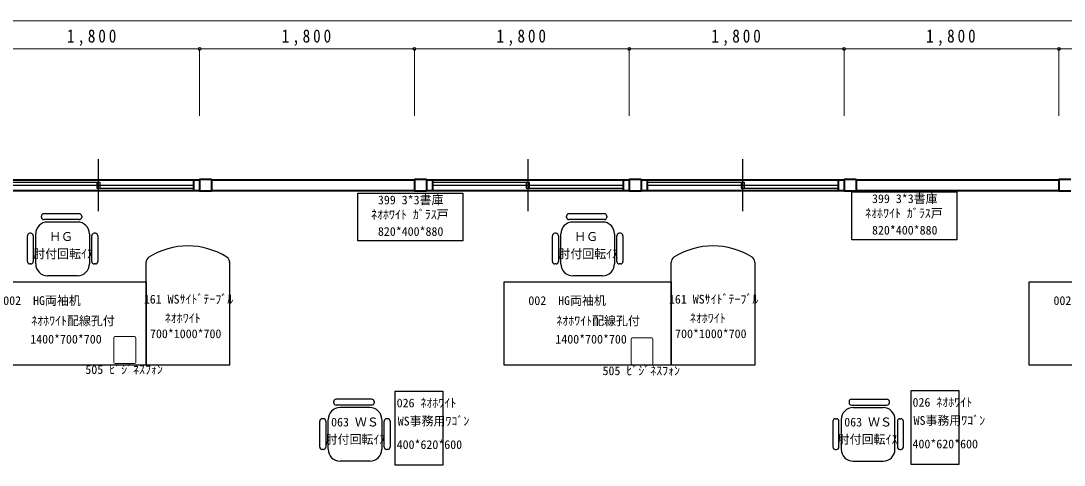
# Model space of a CAD drawing. Units: millimetres at full size, sheet at 1:50. Extents: x -14675 to 15005, y -12610 to 11367.
# Drawn here: x -9096 to -355, y 7483 to 11205 of the extents above; entities that cross this region are included whole.
import ezdxf
from ezdxf.enums import TextEntityAlignment as Align

# ---------------------------------------------------------------- set-up
doc = ezdxf.new("R2010")
doc.units = ezdxf.units.MM
doc.header["$LTSCALE"] = 50
doc.header["$PDMODE"] = 32
doc.header["$PDSIZE"] = 25
for name, color, linetype, lineweight in [('0-2', 2, 'Continuous', 40), ('0-4', 7, 'Continuous', 25), ('0-A', 4, 'Continuous', 18), ('0-F', 4, 'Continuous', 18)]:
    doc.layers.add(name, color=color, linetype=linetype, lineweight=lineweight)
doc.styles.add('ＭＳ ゴシック', font='')
doc.styles.get('ＭＳ ゴシック').set_extended_font_data('MS Gothic')

msp = doc.modelspace()

# ---------------------------------------------------------------- linework, layer by layer
at = {"layer": '0-2', "color": 7, "lineweight": 25}
for p, q in [((-8448.58, 10045.61), (-8448.58, 9609.36)), ((-4848.59, 10045.61), (-4848.59, 9609.36)), ((-3048.59, 10045.61), (-3048.59, 9609.36)), ((-9248.59, 9852.49), (-8436.09, 9852.49)), ((-9248.59, 9827.49), (-7648.58, 9827.49)), ((-8461.08, 9852.49), (-8461.08, 9802.49)), ((-8461.08, 9802.49), (-7648.58, 9802.49)), ((-8436.09, 9852.49), (-8436.09, 9802.49)), ((-5648.59, 9852.49), (-4836.09, 9852.49)), ((-5648.59, 9827.49), (-4048.59, 9827.49)), ((-4861.08, 9852.49), (-4861.08, 9802.49)), ((-4861.08, 9802.49), (-4048.59, 9802.49)), ((-4836.09, 9852.49), (-4836.09, 9802.49)), ((-3848.59, 9852.49), (-3036.09, 9852.49)), ((-3848.59, 9827.49), (-2248.59, 9827.49)), ((-3061.08, 9852.49), (-3061.08, 9802.49)), ((-3061.08, 9802.49), (-2248.59, 9802.49)), ((-3036.09, 9852.49), (-3036.09, 9802.49))]:
    msp.add_line(p, q, dxfattribs=at)
at = {"layer": '0-2'}
for p, q in [((-9298.58, 9872.49), (-7598.59, 9872.49)), ((-7648.58, 9872.49), (-7648.58, 9782.49)), ((-7598.59, 9872.49), (-7598.59, 9877.49)), ((-7598.59, 9877.49), (-7498.59, 9877.49)), ((-7498.59, 9872.49), (-7498.59, 9877.49)), ((-7498.59, 9872.49), (-5798.59, 9872.49)), ((-5798.59, 9872.49), (-5798.59, 9877.49)), ((-5798.59, 9877.49), (-5698.59, 9877.49)), ((-5698.59, 9872.49), (-5698.59, 9877.49)), ((-5698.59, 9872.49), (-3998.59, 9872.49)), ((-5648.59, 9872.49), (-5648.59, 9782.49)), ((-4048.59, 9872.49), (-4048.59, 9782.49)), ((-3998.59, 9872.49), (-3998.59, 9877.49)), ((-3998.59, 9877.49), (-3898.59, 9877.49)), ((-3898.59, 9872.49), (-3898.59, 9877.49)), ((-3898.59, 9872.49), (-2198.59, 9872.49)), ((-3848.59, 9872.49), (-3848.59, 9782.49)), ((-2248.59, 9872.49), (-2248.59, 9782.49)), ((-2198.59, 9872.49), (-2198.59, 9877.49)), ((-2198.59, 9877.49), (-2098.59, 9877.49)), ((-2098.59, 9872.49), (-2098.59, 9877.49)), ((-2098.59, 9872.49), (-398.59, 9872.49)), ((-398.59, 9872.49), (-398.59, 9877.49)), ((-398.59, 9877.49), (-298.59, 9877.49)), ((-9298.58, 9782.49), (-7598.59, 9782.49)), ((-7498.59, 9777.49), (-7598.59, 9777.49)), ((-7498.59, 9782.49), (-5798.59, 9782.49)), ((-5698.59, 9777.49), (-5798.59, 9777.49)), ((-5698.59, 9782.49), (-3998.59, 9782.49)), ((-3898.59, 9777.49), (-3998.59, 9777.49)), ((-3898.59, 9782.49), (-2198.59, 9782.49)), ((-2098.59, 9777.49), (-2198.59, 9777.49)), ((-2098.59, 9782.49), (-398.59, 9782.49)), ((-298.59, 9777.49), (-398.59, 9777.49))]:
    msp.add_line(p, q, dxfattribs=at)
for points in [[(-7598.59, 9872.49), (-7598.59, 9782.49), (-7598.59, 9777.49)], [(-7498.59, 9872.49), (-7498.59, 9782.49), (-7498.59, 9777.49)], [(-5798.59, 9872.49), (-5798.59, 9782.49), (-5798.59, 9777.49)], [(-5698.59, 9872.49), (-5698.59, 9782.49), (-5698.59, 9777.49)], [(-3998.59, 9872.49), (-3998.59, 9782.49), (-3998.59, 9777.49)], [(-3898.59, 9872.49), (-3898.59, 9782.49), (-3898.59, 9777.49)], [(-2198.59, 9872.49), (-2198.59, 9782.49), (-2198.59, 9777.49)], [(-2098.59, 9872.49), (-2098.59, 9782.49), (-2098.59, 9777.49)], [(-398.59, 9872.49), (-398.59, 9782.49), (-398.59, 9777.49)]]:
    msp.add_lwpolyline(points, dxfattribs=at)
at = {"layer": '0-4'}
for p, q in [((-8924.64, 9559.18), (-8924.64, 9569.18)), ((-8606.88, 9589.18), (-8904.64, 9589.18)), ((-8606.88, 9539.18), (-8904.64, 9539.18)), ((-8586.87, 9569.18), (-8586.87, 9559.18)), ((-4524.64, 9559.18), (-4524.64, 9569.18)), ((-4206.88, 9589.18), (-4504.64, 9589.18)), ((-4206.88, 9539.18), (-4504.64, 9539.18)), ((-4186.87, 9569.18), (-4186.87, 9559.18)), ((-8622.05, 9519.18), (-8872.05, 9519.18)), ((-4222.05, 9519.18), (-4472.05, 9519.18)), ((-9042.05, 9188.41), (-9042.05, 9404.86)), ((-9012.05, 9424.86), (-9022.05, 9424.86)), ((-8992.05, 9404.86), (-8992.05, 9188.41)), ((-8972.05, 9169.18), (-8972.05, 9419.18)), ((-8522.05, 9419.18), (-8522.05, 9169.18)), ((-8502.05, 9188.41), (-8502.05, 9404.86)), ((-8472.05, 9424.86), (-8482.05, 9424.86)), ((-8452.05, 9404.86), (-8452.05, 9188.41)), ((-4642.05, 9188.41), (-4642.05, 9404.86)), ((-4612.05, 9424.86), (-4622.05, 9424.86)), ((-4592.05, 9404.86), (-4592.05, 9188.41)), ((-4572.05, 9169.18), (-4572.05, 9419.18)), ((-4122.05, 9419.18), (-4122.05, 9169.18)), ((-4102.05, 9188.41), (-4102.05, 9404.86)), ((-4072.05, 9424.86), (-4082.05, 9424.86)), ((-4052.05, 9404.86), (-4052.05, 9188.41)), ((-8047.05, 8319.18), (-8047.05, 9181.73)), ((-7347.05, 9186.62), (-7347.05, 8319.18)), ((-3647.05, 8319.18), (-3647.05, 9181.73)), ((-2947.05, 9186.62), (-2947.05, 8319.18)), ((-9012.05, 9168.41), (-9022.05, 9168.41)), ((-8472.05, 9168.41), (-8482.05, 9168.41)), ((-4612.05, 9168.41), (-4622.05, 9168.41)), ((-4072.05, 9168.41), (-4082.05, 9168.41)), ((-8622.05, 9069.18), (-8872.05, 9069.18)), ((-4222.05, 9069.18), (-4472.05, 9069.18)), ((-7347.05, 8319.18), (-8047.05, 8319.18)), ((-2947.05, 8319.18), (-3647.05, 8319.18)), ((-6474.64, 8005.43), (-6474.64, 8015.43)), ((-6156.87, 8035.43), (-6454.64, 8035.43)), ((-6156.87, 7985.43), (-6454.64, 7985.43)), ((-6172.05, 7965.43), (-6422.05, 7965.43)), ((-6136.87, 8015.43), (-6136.87, 8005.43)), ((-2157.22, 8015.43), (-2157.22, 8005.43)), ((-2137.22, 8035.43), (-1839.46, 8035.43)), ((-2137.22, 7985.43), (-1839.46, 7985.43)), ((-2122.05, 7965.43), (-1872.05, 7965.43)), ((-1819.46, 8005.43), (-1819.46, 8015.43)), ((-6562.05, 7871.11), (-6572.05, 7871.11)), ((-6022.05, 7871.11), (-6032.05, 7871.11)), ((-2272.05, 7871.11), (-2262.05, 7871.11)), ((-1732.05, 7871.11), (-1722.05, 7871.11)), ((-6592.05, 7634.65), (-6592.05, 7851.11)), ((-6542.05, 7851.11), (-6542.05, 7634.65)), ((-6522.05, 7615.43), (-6522.05, 7865.43)), ((-6072.05, 7865.43), (-6072.05, 7615.43)), ((-6052.05, 7634.65), (-6052.05, 7851.11)), ((-6002.05, 7851.11), (-6002.05, 7634.65)), ((-2292.05, 7851.11), (-2292.05, 7634.65)), ((-2242.05, 7634.65), (-2242.05, 7851.11)), ((-2222.05, 7865.43), (-2222.05, 7615.43)), ((-1772.05, 7615.43), (-1772.05, 7865.43)), ((-1752.05, 7851.11), (-1752.05, 7634.65)), ((-1702.05, 7634.65), (-1702.05, 7851.11)), ((-6562.05, 7614.66), (-6572.05, 7614.66)), ((-6022.05, 7614.66), (-6032.05, 7614.66)), ((-2272.05, 7614.66), (-2262.05, 7614.66)), ((-1732.05, 7614.66), (-1722.05, 7614.66)), ((-6172.05, 7515.43), (-6422.05, 7515.43)), ((-2122.05, 7515.43), (-1872.05, 7515.43))]:
    msp.add_line(p, q, dxfattribs=at)
for points in [[(-6272.64, 9360.58), (-6272.64, 9760.58), (-5392.64, 9760.58), (-5392.64, 9360.58)], [(-2132.56, 9371.23), (-2132.56, 9771.23), (-1252.56, 9771.23), (-1252.56, 9371.23)], [(-9447.05, 8319.18), (-9447.05, 9019.18), (-8047.05, 9019.18), (-8047.05, 8319.18)], [(-5047.05, 8319.18), (-5047.05, 9019.18), (-3647.05, 9019.18), (-3647.05, 8319.18)], [(-647.05, 8319.18), (-647.05, 9019.18), (752.95, 9019.18), (752.95, 8319.18)], [(-5959.8, 7482.82), (-5959.8, 8102.82), (-5559.8, 8102.82), (-5559.8, 7482.82)], [(-1637.6, 7488.2), (-1637.6, 8108.2), (-1237.6, 8108.2), (-1237.6, 7488.2)]]:
    msp.add_lwpolyline(points, close=True, dxfattribs=at)
for centre, radius, start, end in [((-8904.64, 9569.18), 20, 90, 180), ((-8904.64, 9569.18), 20, 90, 180), ((-8904.64, 9559.18), 20, 180, 270), ((-8606.88, 9569.18), 20, 0, 90), ((-8606.88, 9559.18), 20, 270, 0), ((-4504.64, 9569.18), 20, 90, 180), ((-4504.64, 9569.18), 20, 90, 180), ((-4504.64, 9559.18), 20, 180, 270), ((-4206.88, 9569.18), 20, 0, 90), ((-4206.88, 9559.18), 20, 270, 0), ((-8872.05, 9419.18), 100, 90, 180), ((-8622.05, 9419.18), 100, 0, 90), ((-4472.05, 9419.18), 100, 90, 180), ((-4222.05, 9419.18), 100, 0, 90), ((-9022.05, 9404.86), 20, 90, 180), ((-9012.05, 9404.86), 20, 0, 90), ((-8482.05, 9404.86), 20, 90, 180), ((-8472.05, 9404.86), 20, 0, 90), ((-4622.05, 9404.86), 20, 90, 180), ((-4612.05, 9404.86), 20, 0, 90), ((-4082.05, 9404.86), 20, 90, 180), ((-4072.05, 9404.86), 20, 0, 90), ((-7697.05, 8710.85), 608.33, 57.49899, 122.50099), ((-3297.05, 8710.85), 608.33, 57.49899, 122.50099), ((-9022.05, 9188.41), 20, 180, 270), ((-9012.05, 9188.41), 20, 270, 0), ((-8482.05, 9188.41), 20, 180, 270), ((-8472.05, 9188.41), 20, 270, 0), ((-7997.05, 9181.73), 50, 122.50102, 180), ((-7397.05, 9181.73), 50, 0, 57.49898), ((-4622.05, 9188.41), 20, 180, 270), ((-4612.05, 9188.41), 20, 270, 0), ((-4082.05, 9188.41), 20, 180, 270), ((-4072.05, 9188.41), 20, 270, 0), ((-3597.05, 9181.73), 50, 122.50102, 180), ((-2997.05, 9181.73), 50, 0, 57.49898), ((-8872.05, 9169.18), 100, 180, 270), ((-8622.05, 9169.18), 100, 270, 0), ((-4472.05, 9169.18), 100, 180, 270), ((-4222.05, 9169.18), 100, 270, 0), ((-6422.05, 7865.43), 100, 90, 180), ((-6454.64, 8015.43), 20, 90, 180), ((-6454.64, 8015.43), 20, 90, 180), ((-6454.64, 8005.43), 20, 180, 270), ((-6172.05, 7865.43), 100, 0, 90), ((-6156.87, 8015.43), 20, 0, 90), ((-6156.87, 8005.43), 20, 270, 0), ((-2122.05, 7865.43), 100, 90, 180), ((-2137.22, 8015.43), 20, 90, 180), ((-2137.22, 8005.43), 20, 180, 270), ((-1872.05, 7865.43), 100, 0, 90), ((-1839.46, 8015.43), 20, 0, 90), ((-1839.46, 8015.43), 20, 0, 90), ((-1839.46, 8005.43), 20, 270, 0), ((-6572.05, 7851.11), 20, 90, 180), ((-6562.05, 7851.11), 20, 0, 90), ((-6032.05, 7851.11), 20, 90, 180), ((-6022.05, 7851.11), 20, 0, 90), ((-2272.05, 7851.11), 20, 90, 180), ((-2262.05, 7851.11), 20, 0, 90), ((-1732.05, 7851.11), 20, 90, 180), ((-1722.05, 7851.11), 20, 0, 90), ((-6572.05, 7634.65), 20, 180, 270), ((-6562.05, 7634.65), 20, 270, 0), ((-6422.05, 7615.43), 100, 180, 270), ((-6172.05, 7615.43), 100, 270, 0), ((-6032.05, 7634.65), 20, 180, 270), ((-6022.05, 7634.65), 20, 270, 0), ((-2272.05, 7634.65), 20, 180, 270), ((-2262.05, 7634.65), 20, 270, 0), ((-2122.05, 7615.43), 100, 180, 270), ((-1872.05, 7615.43), 100, 270, 0), ((-1732.05, 7634.65), 20, 180, 270), ((-1722.05, 7634.65), 20, 270, 0)]:
    msp.add_arc(centre, radius, start, end, dxfattribs=at)
at = {"layer": '0-A'}
for p, q in [((-8317.11, 8343.05), (-8317.11, 8549.05)), ((-8143.11, 8559.05), (-8307.11, 8559.05)), ((-8133.11, 8343.05), (-8133.11, 8549.05)), ((-3983.72, 8333.02), (-3983.72, 8539.02)), ((-3809.72, 8549.02), (-3973.72, 8549.02)), ((-3799.72, 8333.02), (-3799.72, 8539.02)), ((-8307.11, 8333.05), (-8143.11, 8333.05)), ((-3973.72, 8323.02), (-3809.72, 8323.02))]:
    msp.add_line(p, q, dxfattribs=at)
for centre, start, end in [((-8307.11, 8549.05), 90, 180), ((-8143.11, 8549.05), 0, 90), ((-3973.72, 8539.02), 90, 180), ((-3809.72, 8539.02), 0, 90), ((-8307.11, 8343.05), 180, 270), ((-8143.11, 8343.05), 270, 0), ((-3973.72, 8333.02), 180, 270), ((-3809.72, 8333.02), 270, 0)]:
    msp.add_arc(centre, 10, start, end, dxfattribs=at)
at = {"layer": '0-F'}
for p, q in [((-12998.58, 11204.56), (14001.41, 11204.56)), ((-9398.59, 10969.57), (-7598.59, 10969.57)), ((-7598.59, 10969.57), (-7598.59, 10409.89)), ((-7598.59, 10969.57), (-5798.59, 10969.57)), ((-5798.59, 10969.57), (-5798.59, 10409.89)), ((-5798.59, 10969.57), (-3998.59, 10969.57)), ((-3998.59, 10969.57), (-3998.59, 10409.89)), ((-3998.59, 10969.57), (-2198.59, 10969.57)), ((-2198.59, 10969.57), (-2198.59, 10409.89)), ((-2198.59, 10969.57), (-398.59, 10969.57)), ((-398.59, 10969.57), (-398.59, 10409.89)), ((-398.59, 10969.57), (1401.41, 10969.57))]:
    msp.add_line(p, q, dxfattribs=at)
for p in [(-7598.59, 10969.57), (-5798.59, 10969.57), (-3998.59, 10969.57), (-2198.59, 10969.57), (-398.59, 10969.57)]:
    msp.add_point(p, dxfattribs=at)

# ---------------------------------------------------------------- texts
at = {"layer": '0-4', "color": 4, "style": 'ＭＳ ゴシック'}
for s, p in [('399 3*3書庫', (-6104.73, 9645.53)), ('399 3*3書庫', (-1964.65, 9656.18)), ('ﾈｵﾎﾜｲﾄ ｶﾞﾗｽ戸', (-6162.12, 9522.89)), ('ﾈｵﾎﾜｲﾄ ｶﾞﾗｽ戸', (-2022.04, 9533.53)), ('820*400*880', (-6104.73, 9381.66)), ('820*400*880', (-1964.65, 9392.31)), ('ＨＧ', (-8859.84, 9338.42)), ('ＨＧ', (-4459.84, 9338.42)), ('肘付回転ｲｽ', (-8992.38, 9193.65)), ('肘付回転ｲｽ', (-4592.38, 9193.65)), ('161 WSｻｲﾄﾞﾃｰﾌﾞﾙ', (-8066.2, 8814.22)), ('161 WSｻｲﾄﾞﾃｰﾌﾞﾙ', (-3666.2, 8814.22)), ('002\u3000HG両袖机', (-9243.98, 8802.5)), ('002\u3000HG両袖机', (-4843.98, 8802.5)), ('002\u3000HG両袖机', (-443.98, 8802.5)), ('ﾈｵﾎﾜｲﾄ', (-7890.3, 8654.65)), ('ﾈｵﾎﾜｲﾄ', (-3490.3, 8654.65)), ('ﾈｵﾎﾜｲﾄ配線孔付', (-9009.65, 8632.82)), ('ﾈｵﾎﾜｲﾄ配線孔付', (-4609.65, 8632.82)), ('1400*700*700', (-9017.73, 8479.3)), ('700*1000*700', (-8014.47, 8524.84)), ('1400*700*700', (-4617.73, 8479.3)), ('700*1000*700', (-3614.47, 8524.84)), ('026 ﾈｵﾎﾜｲﾄ', (-5947.51, 7944.78)), ('026 ﾈｵﾎﾜｲﾄ', (-1625.31, 7950.16)), ('063 ＷＳ', (-6496.88, 7784.67)), ('WS事務用ﾜｺﾞﾝ', (-5938.57, 7792.82)), ('063 ＷＳ', (-2197.22, 7784.67)), ('WS事務用ﾜｺﾞﾝ', (-1616.37, 7798.2)), ('肘付回転ｲｽ', (-6542.38, 7639.9)), ('400*620*600', (-5947.51, 7596.17)), ('肘付回転ｲｽ', (-2251.72, 7639.9)), ('400*620*600', (-1625.31, 7601.55))]:
    msp.add_text(s, height=73.31, dxfattribs=at).set_placement(p, align=Align.BOTTOM_LEFT)
at = {"layer": '0-A', "style": 'ＭＳ ゴシック'}
for p in [(-8555.93, 8224.9), (-4222.54, 8214.87)]:
    msp.add_text('505 ﾋﾞｼﾞﾈｽﾌｫﾝ', height=73.31, dxfattribs=at).set_placement(p, align=Align.BOTTOM_LEFT)
at = {"layer": '0-F', "color": 7, "char_height": 110, "attachment_point": 7, "style": 'ＭＳ ゴシック'}
for insert in [(-8711.09, 10994.57), (-6911.09, 10994.57), (-5111.09, 10994.57), (-3311.09, 10994.57), (-1511.09, 10994.57)]:
    msp.add_mtext('\\T1.38;\\W0.85;1,800', dxfattribs=dict(at, insert=insert))

doc.saveas('drawing.dxf')
